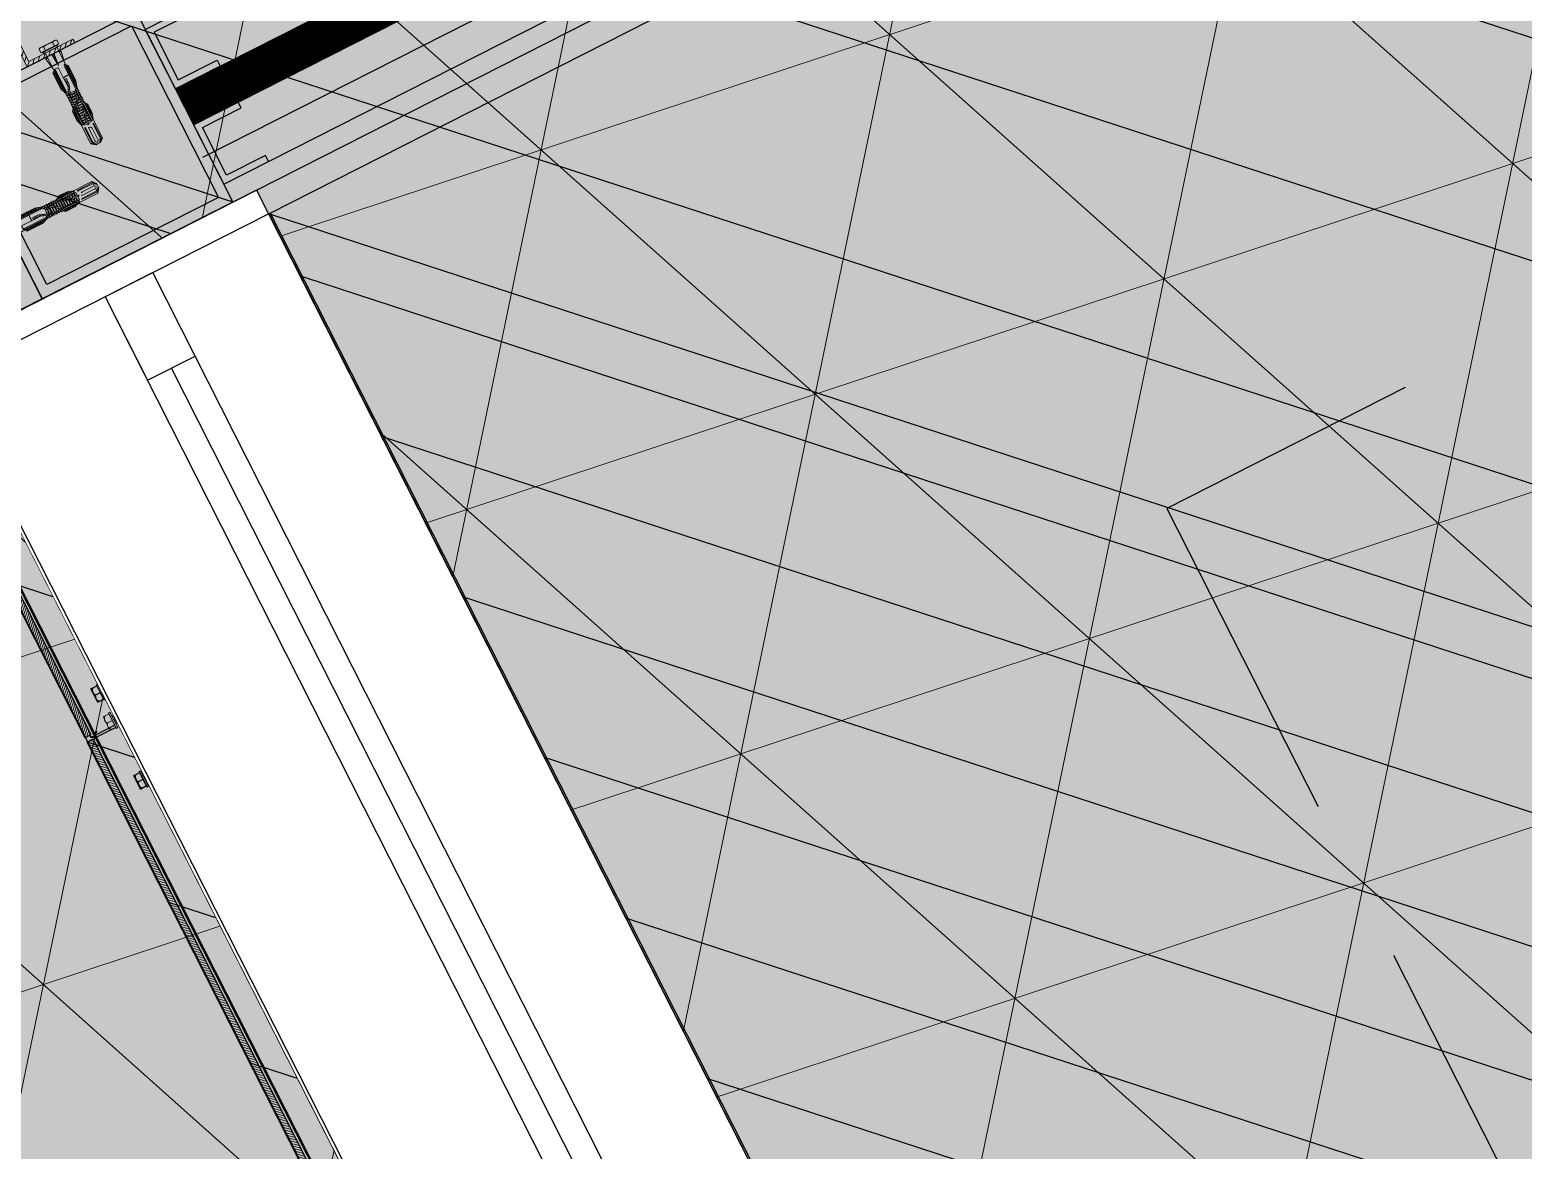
# Model space of a CAD drawing. Header units: metres. Extents: x 678805 to 1359287, y 2747329 to 5497370.
# Drawn here: x 679878.472 to 679879.59, y 2748651.609 to 2748652.448 of the extents above; entities that cross this region are included whole.
import ezdxf

# ---------------------------------------------------------------- set-up
doc = ezdxf.new("R2010")
doc.units = ezdxf.units.M
doc.linetypes.add('XREF_MON_BUILDINGS$0$Hidden', pattern=[0.004, 0.002, -0.002])
doc.linetypes.add('XREF_MON_BUILDINGS$0$RAYITAS', pattern=[0.375, 0.25, -0.125])
for name, color, linetype in [('00_XREF_MON_HSC_PAVEMENT', 7, 'Continuous'), ('00_XREF_TWQ_BUILDINGS', 7, 'Continuous'), ('XREF_MON_BUILDINGS$0$00-Modulos DEFINIDOS', 7, 'Continuous'), ('XREF_MON_BUILDINGS$0$00-Modulos ROOFS', 2, 'Continuous'), ('XREF_MON_BUILDINGS$0$02-KH-02-Prayer Room', 93, 'Continuous'), ('XREF_MON_BUILDINGS$0$02-L-01_Structure', 2, 'Continuous'), ('XREF_MON_BUILDINGS$0$02-L-01_Structure t2', 7, 'Continuous'), ('XREF_MON_BUILDINGS$0$02-L-01_Struture aux', 4, 'Continuous'), ('XREF_MON_BUILDINGS$0$02-L-Insulation', 252, 'Continuous'), ('XREF_MON_BUILDINGS$0$02-L-INT Panel', 5, 'Continuous'), ('XREF_MON_BUILDINGS$0$02-L-panel', 5, 'Continuous'), ('XREF_MON_BUILDINGS$0$02-L-Projection 1', 6, 'Continuous'), ('XREF_MON_BUILDINGS$0$02-L-Projection 2', 8, 'Continuous'), ('XREF_MON_BUILDINGS$0$02_L_Furniture', 7, 'Continuous')]:
    doc.layers.add(name, color=color, linetype=linetype)
doc.layers.add('XREF_MON_BUILDINGS$0$0-WIPEOUTS', color=7, linetype='Continuous', true_color=0xffffff)
doc.layers.add('XREF_MON_BUILDINGS$0$00-AUX STRUCTURE', color=3, linetype='Continuous', plot=False)
for name, color, linetype, lineweight in [('XREF_MON_BUILDINGS$0$02-H-251', 251, 'Continuous', 0), ('XREF_MON_BUILDINGS$0$02-H-254', 254, 'Continuous', 0), ('XREF_MON_BUILDINGS$0$02-L-01_Structure L', 7, 'Continuous', 5), ('XREF_MON_BUILDINGS$0$02-L-01_Structure T', 8, 'Continuous', 5), ('XREF_MON_HSC_PAVEMENT$0$03-TR-Pavement_03_Lawn', 74, 'Continuous', 5)]:
    doc.layers.add(name, color=color, linetype=linetype, lineweight=lineweight)
doc.layers.add('XREF_MON_HSC_PAVEMENT$0$03-TR-Pavement_05_Precast irregular Concrete Blocks_Open Joint', color=7, linetype='Continuous', lineweight=5, true_color=0x82ae7e)
doc.layers.add('XREF_MON_HSC_PAVEMENT$0$03-TR-Pavement_07_Precast irregular Concrete Blocks', color=7, linetype='Continuous', lineweight=5, true_color=0xb3b3b3)
doc.linetypes.add('XREF_MON_BUILDINGS$0$BATTING', pattern='A,0.0001,-0.1,[134,ltypeshp.shx,S=0.1,R=0,X=-0.1,Y=0],-0.2,[134,ltypeshp.shx,S=0.1,R=180,X=0.1,Y=0],-0.1', length=0.4001)

# ---------------------------------------------------------------- blocks, each defined once
blk = doc.blocks.new('XREF_MON_BUILDINGS$0$modulo kiosco')
h = blk.add_hatch()
h.set_pattern_fill('ANSI31', color=256, scale=0.03, angle=-115.4479)
h.set_pattern_definition([(315, (119.69861, -56.82058), (0.0673519, 0.0673519), [])])
h.paths.add_polyline_path([(124.4986, -56.8206), (119.9986, -56.8206), (119.6986, -56.8206), (124.4986, -61.6206)])
h = blk.add_hatch()
h.set_pattern_fill('ANSI31', color=256, scale=0.05, angle=-115.4479)
h.set_pattern_definition([(315, (119.69861, -56.82058), (0.1122532, 0.1122532), [])])
h.paths.add_polyline_path([(119.6986, -61.6206), (119.6986, -57.1206), (119.6986, -56.8206), (124.4986, -61.6206)])
at = {"layer": 'XREF_MON_BUILDINGS$0$0-WIPEOUTS', "true_color": 0xfcfcfc}
h = blk.add_hatch(color=7, dxfattribs=at)
h.dxf.hatch_style = 1
h.paths.add_polyline_path([(119.6986, -61.6206), (119.6986, -56.8206), (124.4986, -56.8206), (124.4986, -61.6206)])
at = {"layer": 'XREF_MON_BUILDINGS$0$00-Modulos ROOFS'}
blk.add_line((119.6986, -56.8206), (124.4986, -61.6206), dxfattribs=at)
at = {"layer": 'XREF_MON_BUILDINGS$0$00-Modulos ROOFS', "lineweight": 0}
blk.add_lwpolyline([(119.6986, -61.6206), (119.6986, -56.8206), (124.4986, -56.8206), (124.4986, -61.6206)], close=True, dxfattribs=at)
at = {"layer": 'XREF_MON_BUILDINGS$0$00-Modulos ROOFS'}
blk.add_lwpolyline([(124.4986, -57.1206), (124.4986, -56.8206), (124.1986, -56.8206), (119.9986, -56.8206), (119.6986, -56.8206), (119.6986, -57.1206), (119.6986, -61.3206), (119.6986, -61.6206), (119.9986, -61.6206), (124.1986, -61.6206), (124.4986, -61.6206), (124.4986, -61.3206)], close=True, dxfattribs=at)
blk = doc.blocks.new('XREF_MON_BUILDINGS$0$PILAR STRUCTURE')
at = {"layer": 'XREF_MON_BUILDINGS$0$02-L-01_Structure', "linetype": 'Continuous'}
h = blk.add_hatch(dxfattribs=at)
h.set_pattern_fill('ANGLE', color=252)
h.set_pattern_definition([(0, (-144.6596, 18.5684), (0, 6.985), [5.08, -1.905]), (90, (-144.6596, 18.5684), (-6.985, 4e-16), [5.08, -1.905])])
h.paths.add_polyline_path([(-0.08, -0.08), (0.08, -0.08), (0.08, 0.08), (-0.08, 0.08)])
h.paths.add_polyline_path([(-0.072, -0.072), (0.072, -0.072), (0.072, 0.072), (-0.072, 0.072)], flags=16)
h = blk.add_hatch(color=252, dxfattribs=at)
h.dxf.hatch_style = 1
h.paths.add_polyline_path([(-0.072, -0.072), (0.072, -0.072), (0.072, 0.072), (-0.072, 0.072)], flags=16)
h.paths.add_polyline_path([(-0.08, -0.08), (0.08, -0.08), (0.08, 0.08), (-0.08, 0.08)])
for points in [[(-0.08, -0.08), (0.08, -0.08), (0.08, 0.08), (-0.08, 0.08)], [(-0.072, -0.072), (0.072, -0.072), (0.072, 0.072), (-0.072, 0.072)]]:
    blk.add_lwpolyline(points, close=True, dxfattribs=at)
blk = doc.blocks.new('XREF_MON_BUILDINGS$0$ULMA_Anclaje fijacion a forjado y a cerramiento base')
at = {"layer": 'XREF_MON_BUILDINGS$0$02-L-01_Structure T', "linetype": 'Continuous'}
for p, q in [((-0.095, 0.0049), (-0.098, 0.0019)), ((-0.095, 0.0038), (-0.098, 0.0016)), ((-0.098, 0.0009), (-0.095, 0.0031)), ((-0.098, 0), (-0.098, 0.0019)), ((-0.098, 0), (-0.098, -0.0019)), ((-0.095, 0.0012), (-0.096, 0.0004)), ((-0.0564, 0.0049), (-0.095, 0.0049)), ((-0.095, 0.0038), (-0.095, 0.0049)), ((-0.0795, 0.0038), (-0.095, 0.0038)), ((-0.0795, 0.0031), (-0.095, 0.0031)), ((-0.095, 0.0012), (-0.095, 0.0031)), ((-0.0805, 0.0012), (-0.095, 0.0012)), ((-0.0805, 0.0008), (-0.0805, 0.0012)), ((-0.0792, 0.0037), (-0.0795, 0.0038)), ((-0.0795, 0.0031), (-0.0792, 0.0032)), ((-0.079, 0.0034), (-0.0792, 0.0037)), ((-0.0792, 0.0032), (-0.079, 0.0034)), ((-0.0724, 0.0005), (-0.0775, 0.0005)), ((-0.0724, 0.0005), (-0.0775, 0.0005)), ((-0.0428, 0.003), (-0.0768, 0.003)), ((-0.0768, 0.0005), (-0.0768, 0.003)), ((-0.076, 0.0036), (-0.076, 0.0049)), ((-0.058, 0.0036), (-0.076, 0.0036)), ((-0.0755, 0.0049), (-0.0699, 0.0064)), ((-0.0755, 0.0043), (-0.0755, 0.0049)), ((-0.0752, 0.0005), (-0.0752, 0.003)), ((-0.057, 0.0044), (-0.075, 0.0044)), ((-0.0744, 0.0005), (-0.0744, 0.003)), ((-0.0728, 0.0005), (-0.0728, 0.003)), ((-0.072, 0.0005), (-0.072, 0.003)), ((-0.0599, 0.006), (-0.0714, 0.006)), ((-0.0714, 0.006), (-0.0714, 0.0049)), ((-0.0714, 0.006), (-0.0714, 0.0049)), ((-0.0704, 0.0008), (-0.0704, 0.003)), ((-0.0704, 0.0003), (-0.0704, 0.0008)), ((-0.0606, 0.0064), (-0.0699, 0.0064)), ((-0.0699, 0.0064), (-0.0699, 0.006)), ((-0.0696, 0.003), (-0.0696, 0)), ((-0.068, 0.0019), (-0.068, 0.003)), ((-0.068, 0.0008), (-0.068, 0.0019)), ((-0.068, 0), (-0.068, 0.0008)), ((-0.068, 0), (-0.068, -0.0008)), ((-0.0672, 0.0021), (-0.0672, 0.003)), ((-0.0672, 0.0011), (-0.0672, 0.0021)), ((-0.0672, 0), (-0.0672, 0.0011)), ((-0.0672, 0), (-0.0672, -0.0011)), ((-0.0656, 0.0022), (-0.0656, 0.003)), ((-0.0656, 0.0012), (-0.0656, 0.0022)), ((-0.0656, 0), (-0.0656, 0.0012)), ((-0.0656, 0), (-0.0656, -0.0013)), ((-0.0648, 0.0022), (-0.0648, 0.003)), ((-0.0648, 0.0012), (-0.0648, 0.0022)), ((-0.0648, 0), (-0.0648, 0.0012)), ((-0.0648, 0), (-0.0648, -0.0013)), ((-0.0632, 0.0022), (-0.0632, 0.003)), ((-0.0632, 0.0012), (-0.0632, 0.0022)), ((-0.0632, 0), (-0.0632, 0.0012)), ((-0.0632, 0), (-0.0632, -0.0013)), ((-0.0586, 0.0022), (-0.0625, 0.0022)), ((-0.0586, 0.0012), (-0.0625, 0.0012)), ((-0.0624, 0.0022), (-0.0624, 0.003)), ((-0.0624, 0), (-0.0624, 0.0012)), ((-0.0624, 0), (-0.0624, -0.0013)), ((-0.0608, 0.0022), (-0.0608, 0.003)), ((-0.0608, 0), (-0.0608, 0.0012)), ((-0.0608, 0), (-0.0608, -0.0013)), ((-0.0606, 0.0064), (-0.0606, 0.006)), ((-0.0606, 0.0064), (-0.058, 0.0049)), ((-0.06, 0.0022), (-0.06, 0.003)), ((-0.06, 0), (-0.06, 0.0012)), ((-0.06, 0), (-0.06, -0.003)), ((-0.0599, 0.006), (-0.0599, 0.0049)), ((-0.0584, 0.0022), (-0.0584, 0.003)), ((-0.0584, 0), (-0.0584, 0.0012)), ((-0.0584, 0), (-0.0584, -0.003)), ((-0.058, 0.0049), (-0.058, 0.0044)), ((-0.0576, 0.0022), (-0.0576, 0.003)), ((-0.0576, -0.003), (-0.0576, 0.0012)), ((-0.057, 0.0046), (-0.057, 0.0049)), ((-0.0564, 0.003), (-0.0564, 0.0049)), ((-0.056, 0.0018), (-0.056, 0.003)), ((-0.056, 0), (-0.056, 0.0007)), ((-0.056, 0), (-0.056, -0.003)), ((-0.0548, 0.0049), (-0.0559, 0.0042)), ((-0.0552, 0.0014), (-0.0552, 0.003)), ((-0.0552, 0.0003), (-0.0552, -0.003)), ((-0.054, 0.0049), (-0.0548, 0.0049)), ((-0.0548, 0.003), (-0.0548, 0.0049)), ((-0.054, 0.003), (-0.054, 0.0049)), ((-0.0536, 0.0003), (-0.0536, 0.003)), ((-0.0524, 0.0049), (-0.0535, 0.0042)), ((-0.0528, 0), (-0.0528, 0.003)), ((-0.0528, 0), (-0.0528, -0.0003)), ((-0.0524, 0.003), (-0.0524, 0.0049)), ((-0.0516, 0.0049), (-0.0524, 0.0049)), ((-0.0516, 0.003), (-0.0516, 0.0049)), ((-0.0512, 0), (-0.0512, 0.003)), ((-0.0512, 0), (-0.0512, -0.001)), ((-0.05, 0.0049), (-0.0511, 0.0042)), ((-0.0504, 0), (-0.0504, 0.003)), ((-0.0504, 0), (-0.0504, -0.0012)), ((-0.0492, 0.0049), (-0.05, 0.0049)), ((-0.05, 0.003), (-0.05, 0.0049)), ((-0.0492, 0.003), (-0.0492, 0.0049)), ((-0.0488, 0.0022), (-0.0488, 0.003)), ((-0.0488, 0.0012), (-0.0488, 0.0026)), ((-0.0488, 0), (-0.0488, 0.0012)), ((-0.0488, 0), (-0.0488, -0.0013)), ((-0.0476, 0.0049), (-0.0487, 0.0042)), ((-0.048, 0), (-0.048, 0.003)), ((-0.048, 0), (-0.048, -0.0013)), ((-0.0476, 0.003), (-0.0476, 0.0049)), ((-0.0468, 0.0049), (-0.0476, 0.0049)), ((-0.0424, 0.0022), (-0.0475, 0.0022)), ((-0.0424, 0.0012), (-0.0475, 0.0012)), ((-0.0468, 0.003), (-0.0468, 0.0049)), ((-0.0464, 0.0022), (-0.0464, 0.003)), ((-0.0464, 0), (-0.0464, 0.0012)), ((-0.0464, 0), (-0.0464, -0.0013)), ((-0.0452, 0.0049), (-0.0463, 0.0042)), ((-0.0456, 0.0022), (-0.0456, 0.003)), ((-0.0456, 0), (-0.0456, 0.0012)), ((-0.0456, 0), (-0.0456, -0.0013)), ((-0.0444, 0.0049), (-0.0452, 0.0049)), ((-0.0452, 0.003), (-0.0452, 0.0049)), ((-0.0444, 0.003), (-0.0444, 0.0049)), ((-0.044, 0.0022), (-0.044, 0.003)), ((-0.044, 0.0022), (-0.044, 0.003)), ((-0.044, 0), (-0.044, 0.0012)), ((-0.044, 0), (-0.044, 0.0012)), ((-0.044, 0), (-0.044, -0.0013)), ((-0.044, 0), (-0.044, -0.003)), ((-0.0428, 0.0049), (-0.0439, 0.0042)), ((0, 0.0049), (-0.0428, 0.0049)), ((-0.0428, 0.003), (-0.0428, 0.0049)), ((-0.042, 0.0049), (-0.042, 0.0022)), ((-0.0185, 0.0036), (-0.042, 0.0036)), ((-0.042, 0.0012), (-0.042, 0.001)), ((-0.0405, 0.001), (-0.042, 0.001)), ((-0.0415, 0.0049), (-0.0359, 0.0064)), ((-0.0415, 0.0043), (-0.0415, 0.0049)), ((-0.0175, 0.0044), (-0.041, 0.0044)), ((-0.0312, 0.001), (-0.038, 0.001)), ((-0.0196, 0.006), (-0.0374, 0.006)), ((-0.0374, 0.006), (-0.0374, 0.0049)), ((-0.02, 0.0064), (-0.0359, 0.0064)), ((-0.0359, 0.0064), (-0.0359, 0.006)), ((-0.0356, 0.0005), (-0.0319, 0.0005)), ((-0.0319, 0.0005), (-0.0356, 0.0005)), ((-0.0282, 0.001), (-0.0308, 0.001)), ((-0.0282, 0.001), (-0.028, 0.0008)), ((-0.0282, 0.001), (-0.0282, -0.0036)), ((-0.0278, 0.001), (-0.028, 0.0008)), ((-0.028, 0.0008), (-0.028, -0.0036)), ((-0.0278, 0.001), (-0.0278, -0.0036)), ((-0.018, 0.001), (-0.0278, 0.001)), ((-0.02, 0.0064), (-0.02, 0.006)), ((-0.0185, 0.0049), (-0.02, 0.0064)), ((-0.0196, 0.0049), (-0.0196, 0.006)), ((-0.0185, 0.0049), (-0.0185, 0.0044)), ((-0.0175, 0.0049), (-0.0175, 0.0015)), ((-0.0052, 0.0064), (-0.0159, 0.0049)), ((-0.0043, 0.0009), (-0.0159, 0)), ((-0.0159, 0), (-0.0052, 0)), ((-0.0052, 0.0049), (-0.0052, 0.0064)), ((-0.0052, 0.0064), (-0.0043, 0.0049)), ((-0.0043, 0.0009), (-0.0052, 0)), ((-0.0043, -0.0009), (-0.0052, 0)), ((-0.0043, -0.0009), (-0.0043, 0.0009)), ((0.0015, 0.0064), (0, 0.0049)), ((0, 0), (0, 0.0049)), ((0, 0), (0, -0.0049)), ((0.002, 0.0064), (0.0015, 0.0064)), ((0.0015, 0), (0.0015, 0.0064)), ((0.0015, 0), (0.0015, -0.0064)), ((0.002, 0.0075), (0.0059, 0.0075)), ((0.002, -0.0075), (0.002, 0.0075)), ((0.002, 0), (0.002, 0.0064)), ((0.002, 0.0038), (0.0059, 0.0038)), ((0.002, 0), (0.002, -0.0064)), ((0.0065, 0.0065), (0.0059, 0.0075)), ((0.0065, -0.0065), (0.0065, 0.0065)), ((-0.098, -0.0009), (-0.095, -0.0031)), ((-0.095, -0.0038), (-0.098, -0.0016)), ((-0.095, -0.0049), (-0.098, -0.0019)), ((-0.095, -0.0012), (-0.096, -0.0004)), ((-0.095, -0.0012), (-0.095, -0.0031)), ((-0.0825, -0.0012), (-0.095, -0.0012)), ((-0.0795, -0.0031), (-0.095, -0.0031)), ((-0.095, -0.0038), (-0.095, -0.0049)), ((-0.0795, -0.0038), (-0.095, -0.0038)), ((-0.0564, -0.0049), (-0.095, -0.0049)), ((-0.0792, -0.0032), (-0.0795, -0.0031)), ((-0.0795, -0.0038), (-0.0792, -0.0037)), ((-0.079, -0.0034), (-0.0792, -0.0032)), ((-0.0792, -0.0037), (-0.079, -0.0034)), ((-0.0724, -0.0005), (-0.0775, -0.0005)), ((-0.0724, -0.0005), (-0.0775, -0.0005)), ((-0.0768, -0.0005), (-0.0768, -0.003)), ((-0.0428, -0.003), (-0.0768, -0.003)), ((-0.076, -0.0036), (-0.076, -0.0049)), ((-0.058, -0.0036), (-0.076, -0.0036)), ((-0.0755, -0.0043), (-0.0755, -0.0049)), ((-0.0755, -0.0049), (-0.0699, -0.0064)), ((-0.0752, -0.0005), (-0.0752, -0.003)), ((-0.057, -0.0044), (-0.075, -0.0044)), ((-0.0744, -0.0005), (-0.0744, -0.003)), ((-0.0728, -0.0005), (-0.0728, -0.003)), ((-0.072, -0.0005), (-0.072, -0.003)), ((-0.0714, -0.0049), (-0.0714, -0.006)), ((-0.0714, -0.0049), (-0.0714, -0.006)), ((-0.0599, -0.006), (-0.0714, -0.006)), ((-0.0704, -0.0008), (-0.0704, -0.003)), ((-0.0699, -0.006), (-0.0699, -0.0064)), ((-0.0606, -0.0064), (-0.0699, -0.0064)), ((-0.0696, -0.0011), (-0.0696, -0.003)), ((-0.068, -0.0019), (-0.068, -0.003)), ((-0.0672, -0.0021), (-0.0672, -0.003)), ((-0.0605, -0.0013), (-0.0656, -0.0013)), ((-0.0656, -0.0022), (-0.0656, -0.003)), ((-0.0656, -0.0022), (-0.0605, -0.0022)), ((-0.0648, -0.0022), (-0.0648, -0.003)), ((-0.0632, -0.0022), (-0.0632, -0.003)), ((-0.0624, -0.0022), (-0.0624, -0.003)), ((-0.0608, -0.0022), (-0.0608, -0.003)), ((-0.0606, -0.0064), (-0.058, -0.0049)), ((-0.0606, -0.006), (-0.0606, -0.0064)), ((-0.0599, -0.0049), (-0.0599, -0.006)), ((-0.058, -0.0044), (-0.058, -0.0049)), ((-0.057, -0.0044), (-0.057, -0.0049)), ((-0.0564, -0.003), (-0.0564, -0.0049)), ((-0.0548, -0.0049), (-0.0559, -0.0042)), ((-0.0548, -0.003), (-0.0548, -0.0049)), ((-0.054, -0.0049), (-0.0548, -0.0049)), ((-0.054, -0.003), (-0.054, -0.0049)), ((-0.0536, -0.0009), (-0.0536, -0.003)), ((-0.0524, -0.0049), (-0.0535, -0.0042)), ((-0.0528, -0.0014), (-0.0528, -0.003)), ((-0.0524, -0.003), (-0.0524, -0.0049)), ((-0.0516, -0.0049), (-0.0524, -0.0049)), ((-0.0516, -0.003), (-0.0516, -0.0049)), ((-0.0512, -0.002), (-0.0512, -0.003)), ((-0.05, -0.0049), (-0.0511, -0.0042)), ((-0.0504, -0.0022), (-0.0504, -0.003)), ((-0.05, -0.003), (-0.05, -0.0049)), ((-0.0492, -0.0049), (-0.05, -0.0049)), ((-0.0455, -0.0013), (-0.0494, -0.0013)), ((-0.0455, -0.0022), (-0.0494, -0.0022)), ((-0.0492, -0.003), (-0.0492, -0.0049)), ((-0.0488, -0.0022), (-0.0488, -0.003)), ((-0.0476, -0.0049), (-0.0487, -0.0042)), ((-0.048, -0.0022), (-0.048, -0.003)), ((-0.0476, -0.003), (-0.0476, -0.0049)), ((-0.0468, -0.0049), (-0.0476, -0.0049)), ((-0.0468, -0.003), (-0.0468, -0.0049)), ((-0.0464, -0.0022), (-0.0464, -0.003)), ((-0.0452, -0.0049), (-0.0463, -0.0042)), ((-0.0456, -0.0022), (-0.0456, -0.003)), ((-0.0452, -0.003), (-0.0452, -0.0049)), ((-0.0444, -0.0049), (-0.0452, -0.0049)), ((-0.0444, -0.003), (-0.0444, -0.0049)), ((-0.044, -0.0022), (-0.044, -0.003)), ((-0.0428, -0.0049), (-0.0439, -0.0042)), ((-0.0428, -0.003), (-0.0428, -0.0049)), ((0, -0.0049), (-0.0428, -0.0049)), ((-0.042, -0.0036), (-0.042, -0.0049)), ((-0.0185, -0.0036), (-0.042, -0.0036)), ((-0.0415, -0.0043), (-0.0415, -0.0049)), ((-0.0415, -0.0049), (-0.0359, -0.0064)), ((-0.0175, -0.0044), (-0.041, -0.0044)), ((-0.0374, -0.0049), (-0.0374, -0.006)), ((-0.0196, -0.006), (-0.0374, -0.006)), ((-0.0359, -0.006), (-0.0359, -0.0064)), ((-0.02, -0.0064), (-0.0359, -0.0064)), ((-0.0319, -0.0005), (-0.0356, -0.0005)), ((-0.0356, -0.0005), (-0.0319, -0.0005)), ((-0.0185, -0.0049), (-0.02, -0.0064)), ((-0.02, -0.006), (-0.02, -0.0064)), ((-0.0196, -0.0049), (-0.0196, -0.006)), ((-0.0185, -0.0044), (-0.0185, -0.0049)), ((-0.0175, -0.0046), (-0.0175, -0.0049)), ((-0.0043, -0.0009), (-0.0159, 0)), ((-0.0052, -0.0064), (-0.0159, -0.0049)), ((-0.0052, -0.0049), (-0.0052, -0.0064)), ((-0.0052, -0.0064), (-0.0043, -0.0049)), ((0.0015, -0.0064), (0, -0.0049)), ((0.002, -0.0064), (0.0015, -0.0064)), ((0.002, -0.0038), (0.0059, -0.0038)), ((0.002, -0.0075), (0.0059, -0.0075)), ((0.0065, -0.0065), (0.0059, -0.0075))]:
    blk.add_line(p, q, dxfattribs=at)
for centre, radius, start, end in [((-0.0957, 0), 0.0005, 130.2691, 229.7309), ((-0.0825, 0.0008), 0.002, 270, 0), ((-0.0775, 0), 0.0005, 89.9975, 270), ((-0.0775, 0), 0.0005, 90, 270.0025), ((-0.075, 0.0034), 0.001, 90, 168.463), ((-0.0724, -0.007), 0.0075, 61.0463, 90), ((-0.0695, 0.006), 0.001, 180, 0), ((-0.0671, 0.006), 0.001, 180, 0), ((-0.0647, 0.006), 0.001, 180, 0), ((-0.0623, 0.006), 0.001, 180, 0), ((-0.0625, 0.0017), 0.0005, 90, 270.0116), ((-0.0605, 0.0017), 0.0005, 270.0013, 90), ((-0.0586, -0.0053), 0.0075, 48.5904, 90), ((-0.0586, -0.0053), 0.0065, 48.5904, 90), ((-0.058, 0.0046), 0.001, 270, 0), ((-0.0561, 0.0045), 0.0003, 180, 300), ((-0.0586, 0.0052), 0.0065, 306.1289, 311.4096), ((-0.0494, -0.0053), 0.0075, 128.1223, 131.4096), ((-0.0537, 0.0045), 0.0003, 180, 300), ((-0.0494, 0.0052), 0.0065, 228.5904, 270), ((-0.0513, 0.0045), 0.0003, 180, 300), ((-0.0489, 0.0045), 0.0003, 180, 300), ((-0.0475, 0.0017), 0.0005, 90, 270.0025), ((-0.0465, 0.0045), 0.0003, 180, 300), ((-0.0455, 0.0017), 0.0005, 270, 90), ((-0.0441, 0.0045), 0.0003, 180, 300), ((-0.0424, -0.0053), 0.0075, 61.0463, 90), ((-0.0424, -0.0053), 0.0065, 61.0463, 90), ((-0.041, 0.0034), 0.001, 90, 168.463), ((-0.0356, 0.007), 0.0075, 241.0463, 270), ((-0.0356, 0.007), 0.0065, 241.0463, 269.9987), ((-0.0356, -0.007), 0.0075, 90, 111.0361), ((-0.0355, 0.006), 0.001, 180, 0), ((-0.0355, 0.006), 0.001, 180, 0), ((-0.0327, 0.006), 0.001, 180, 0), ((-0.031, 0), 0.001, 209.9997, 150), ((-0.031, 0), 0.001, 210, 150.0003), ((-0.0299, 0.006), 0.001, 180, 0), ((-0.0271, 0.006), 0.001, 180, 0), ((-0.0243, 0.006), 0.001, 180, 0), ((-0.0215, 0.006), 0.001, 180, 0), ((-0.0185, 0.0046), 0.001, 270, 0), ((-0.018, 0.0015), 0.0005, 270, 0), ((0.0032, 0.0056), 0.00332, 325.6168, 34.3832), ((-0.0059, 0), 0.0124, 342.4126, 17.5874), ((-0.075, -0.0034), 0.001, 191.537, 270), ((-0.0724, 0.007), 0.0075, 270, 291.0395), ((-0.0724, -0.007), 0.0065, 61.0463, 90), ((-0.0695, -0.006), 0.001, 0, 180), ((-0.0656, 0.0052), 0.0075, 241.0463, 270), ((-0.0656, 0.0052), 0.0065, 241.0463, 269.9987), ((-0.0671, -0.006), 0.001, 0, 180), ((-0.0647, -0.006), 0.001, 0, 180), ((-0.0623, -0.006), 0.001, 0, 180), ((-0.0625, -0.0018), 0.0005, 89.9884, 270), ((-0.0605, -0.0018), 0.0005, 270, 89.9987), ((-0.058, -0.0046), 0.001, 11.537, 90), ((-0.0561, -0.0045), 0.0003, 60, 180), ((-0.0494, 0.0052), 0.0075, 228.5904, 270), ((-0.0586, 0.0052), 0.0075, 308.1223, 311.4096), ((-0.0537, -0.0045), 0.0003, 60, 180), ((-0.0494, -0.0053), 0.0065, 126.1289, 131.4096), ((-0.0513, -0.0045), 0.0003, 60, 180), ((-0.0489, -0.0045), 0.0003, 60, 180), ((-0.0475, -0.0018), 0.0005, 89.9975, 270), ((-0.0465, -0.0045), 0.0003, 60, 180), ((-0.0455, -0.0018), 0.0005, 270, 90), ((-0.0441, -0.0045), 0.0003, 60, 180), ((-0.041, -0.0034), 0.001, 191.537, 270), ((-0.0355, -0.006), 0.001, 0, 180), ((-0.0355, -0.006), 0.001, 0, 180), ((-0.0327, -0.006), 0.001, 0, 180), ((-0.0299, -0.006), 0.001, 0, 180), ((-0.0271, -0.006), 0.001, 0, 180), ((-0.0243, -0.006), 0.001, 0, 180), ((-0.0215, -0.006), 0.001, 0, 180), ((-0.0185, -0.0046), 0.001, 0, 90), ((0.0032, -0.0056), 0.00332, 325.6168, 34.3832)]:
    blk.add_arc(centre, radius, start, end, dxfattribs=at)
blk = doc.blocks.new('XREF_MON_BUILDINGS$0$AUTORROSCANTE')
at = {"layer": 'XREF_MON_BUILDINGS$0$02-L-01_Structure t2', "color": 0}
for p, q in [((-31.2, 5.6), (-26.2, 5.6)), ((-31.2, 0), (-26.2, 0)), ((-2.4, 2.5), (-25, 2.5)), ((0, 0), (-9, 2.5)), ((0, 0), (-3.6, -1.1)), ((0, 0), (-2.4, 2.5)), ((0, 0), (-2.4, -2.5)), ((-31.2, -5.6), (-26.2, -5.6)), ((-2.4, -2.5), (-25, -2.5)), ((-3.6, -1.1), (-2.4, -2.5))]:
    blk.add_line(p, q, dxfattribs=at)
at = {"layer": 'XREF_MON_BUILDINGS$0$02-L-01_Structure t2', "color": 253}
for p, q in [((-25, 3.1), (-9, 3.1)), ((-23.5, -3.1), (-25, 2.7)), ((-21.4, -3.1), (-23.1, 3.1)), ((-19.3, -3.1), (-21, 3.1)), ((-17.3, -3.1), (-18.9, 3.1)), ((-15.2, -3.1), (-16.9, 3.1)), ((-13.1, -3.1), (-14.8, 3.1)), ((-11.1, -3.1), (-12.7, 3.1)), ((-9, -3.1), (-10.7, 3.1)), ((-9, -3.1), (-9, 3.1)), ((-25, -3.1), (-9, -3.1)), ((-3.6, -1.1), (-9, -2.5))]:
    blk.add_line(p, q, dxfattribs=at)
at = {"layer": 'XREF_MON_BUILDINGS$0$02-L-01_Structure t2', "color": 0}
for points in [[(-31.2, 5.6), (-26.2, 5.6), (-26.2, -5.6), (-31.2, -5.6)], [(-26.2, 6.5), (-25, 6.5), (-25, -6.5), (-26.2, -6.5)]]:
    blk.add_lwpolyline(points, close=True, dxfattribs=at)
for centre, start, end in [((-27, 2.4), 129.284, 214.1828), ((-27, -2.4), 145.8304, 230.7333)]:
    blk.add_arc(centre, 4.21, start, end, dxfattribs=at)
blk = doc.blocks.new('XREF_MON_BUILDINGS$0$ULMA_Escuadra40x80_Seccion')
at = {"layer": 'XREF_MON_BUILDINGS$0$02-H-251', "ltscale": 125}
h = blk.add_hatch(dxfattribs=at)
h.set_pattern_fill('ANSI31', color=256, scale=0.001, angle=360, style=0)
h.paths.add_polyline_path([(0, 0.08), (0.003, 0.08), (0.003, 0.003), (0.04, 0.003), (0.04, 0), (0, 0)])
at = {"layer": 'XREF_MON_BUILDINGS$0$02-L-01_Structure L', "linetype": 'Continuous'}
blk.add_lwpolyline([(0, 0.08), (0.003, 0.08), (0.003, 0.003), (0.04, 0.003), (0.04, 0), (0, 0)], close=True, dxfattribs=at)
blk = doc.blocks.new('XREF_MON_BUILDINGS$0$ULMA_Montante VV')
at = {"layer": 'XREF_MON_BUILDINGS$0$02-H-251', "ltscale": 125}
h = blk.add_hatch(dxfattribs=at)
h.set_pattern_fill('ANSI31', color=256, scale=0.001, angle=450, style=0)
h.set_pattern_definition([(135, (-0.05125, -0.0025), (-0.00224506, -0.00224506), [])])
edge = h.paths.add_edge_path()
edge.add_line((-0.051, -0.0025), (0.0484, -0.0025))
edge.add_arc((0.0484, -0.0022), 0.0003, 270, 360)
edge.add_line((0.0487, -0.0022), (0.0487, -0.0003))
edge.add_arc((0.0484, -0.0003), 0.0003, 0, 90)
edge.add_line((0.0484, 0), (0, 0))
edge.add_line((0, 0), (0, 0.0572))
edge.add_arc((-0.0003, 0.0572), 0.0003, 0, 90)
edge.add_line((-0.0003, 0.0575), (-0.0022, 0.0575))
edge.add_arc((-0.0022, 0.0572), 0.0003, 90, 180)
edge.add_line((-0.0025, 0.0572), (-0.0025, 0))
edge.add_line((-0.0025, 0), (-0.051, 0))
edge.add_arc((-0.051, -0.0003), 0.0003, 90, 180)
edge.add_line((-0.0513, -0.0003), (-0.0513, -0.0022))
edge.add_arc((-0.051, -0.0022), 0.0003, 180, 270)
blk = doc.blocks.new('XREF_MON_BUILDINGS$0$ULMA_Autotaladrante')
at = {"layer": 'XREF_MON_BUILDINGS$0$02-L-01_Structure T', "color": 252}
for p, q in [((-0.025, 0), (-0.0226, 0.0025)), ((-0.025, 0), (-0.016, 0.0025)), ((-0.025, 0), (-0.0226, -0.0025)), ((-0.025, 0), (-0.0214, -0.0011)), ((-0.0226, 0.0025), (0, 0.0025)), ((0, 0.0032), (-0.016, 0.0032)), ((-0.016, -0.0031), (-0.016, 0.0032)), ((-0.016, -0.0031), (-0.0143, 0.0032)), ((-0.0139, -0.0031), (-0.0123, 0.0032)), ((-0.0119, -0.0031), (-0.0102, 0.0032)), ((-0.0098, -0.0031), (-0.0081, 0.0032)), ((-0.0077, -0.0031), (-0.0061, 0.0032)), ((-0.0057, -0.0031), (-0.004, 0.0032)), ((-0.0036, -0.0031), (-0.0019, 0.0032)), ((-0.0015, -0.0031), (0, 0.0027)), ((0.0062, 0.0056), (0.0012, 0.0056)), ((0.0062, 0), (0.0012, 0)), ((-0.0214, -0.0011), (-0.0226, -0.0025)), ((-0.0226, -0.0025), (0, -0.0025)), ((-0.0214, -0.0011), (-0.016, -0.0025)), ((0, -0.0031), (-0.016, -0.0031)), ((0.0062, -0.0056), (0.0012, -0.0056))]:
    blk.add_line(p, q, dxfattribs=at)
for points in [[(0.0012, 0.0065), (0, 0.0065), (0, -0.0065), (0.0012, -0.0065)], [(0.0062, 0.0056), (0.0012, 0.0056), (0.0012, -0.0056), (0.0062, -0.0056)]]:
    blk.add_lwpolyline(points, close=True, dxfattribs=at)
for centre, start, end in [((0.002, 0.0024), 325.8172, 50.716), ((0.002, -0.0024), 309.2667, 34.1696)]:
    blk.add_arc(centre, 0.00421, start, end, dxfattribs=at)
blk = doc.blocks.new('XREF_MON_BUILDINGS$0$modul 28 ulma')
at = {"layer": 'XREF_MON_BUILDINGS$0$02-H-254', "ltscale": 125}
h = blk.add_hatch(dxfattribs=at)
h.set_pattern_fill('ANSI31', color=256, scale=0.0005, style=0)
h.set_pattern_definition([(45, (-252.5887114, -172.238143), (-0.001122532015, 0.001122532015), [])])
h.paths.add_polyline_path([(0.5875, 4.795), (0.0333, 4.795), (0.0333, 4.7935), (0, 4.7934), (0, 4.7999), (0.5875, 4.8001)])
h = blk.add_hatch(dxfattribs=at)
h.set_pattern_fill('ANSI31', color=256, scale=0.0005, angle=90, style=0)
h.set_pattern_definition([(135, (175.014967, -255.215817), (-0.001122532015, -0.001122532015), [])])
h.paths.add_polyline_path([(0.5911, 4.8), (1.2013, 4.8001), (1.2013, 4.7952), (0.5911, 4.7951)])
at = {"layer": 'XREF_MON_BUILDINGS$0$02-L-01_Struture aux', "ltscale": 0.001}
blk.add_line((0.5875, 4.795), (0.0333, 4.795), dxfattribs=at)
at = {"layer": 'XREF_MON_BUILDINGS$0$02-L-01_Struture aux', "linetype": 'XREF_MON_BUILDINGS$0$Hidden'}
for p, q in [((0.5817, 4.7921), (0.5817, 4.7931)), ((0.5894, 4.7931), (0.5817, 4.7931)), ((0.5875, 4.7921), (0.5817, 4.7921)), ((0.5875, 4.7904), (0.5875, 4.7921)), ((0.5892, 4.7921), (0.588, 4.7921)), ((0.588, 4.7904), (0.588, 4.7921)), ((0.5884, 4.7958), (0.5897, 4.7936)), ((0.5889, 4.7961), (0.5905, 4.7933)), ((0.5892, 4.7759), (0.5892, 4.7921)), ((0.5961, 4.7931), (0.5908, 4.7931)), ((0.591, 4.7828), (0.591, 4.7921)), ((0.5961, 4.7921), (0.591, 4.7921)), ((0.591, 4.776), (0.591, 4.7828)), ((0.573, 4.7732), (0.575, 4.7732)), ((0.573, 4.7714), (0.573, 4.7732)), ((0.573, 4.7714), (0.6124, 4.7714)), ((0.5742, 4.7732), (0.575, 4.7732)), ((0.5818, 4.7734), (0.575, 4.7732))]:
    blk.add_line(p, q, dxfattribs=at)
at = {"layer": 'XREF_MON_BUILDINGS$0$02-L-01_Struture aux'}
for p, q in [((0.5875, 4.7905), (0.5875, 4.7922)), ((0.0367, 4.7733), (4.7679, 4.7733)), ((0.045, 4.7734), (4.7679, 4.7734)), ((4.7679, 4.7714), (0.045, 4.7714))]:
    blk.add_line(p, q, dxfattribs=at)
at = {"layer": 'XREF_MON_BUILDINGS$0$02-L-01_Struture aux', "linetype": 'Continuous'}
for p, q in [((0.28, 4.615), (4.52, 4.615)), ((0.28, 4.585), (4.52, 4.585)), ((0.185, 4.52), (0.185, 0.28)), ((0.215, 4.52), (0.215, 0.28))]:
    blk.add_line(p, q, dxfattribs=at)
at = {"layer": 'XREF_MON_BUILDINGS$0$02-L-01_Struture aux'}
for points in [[(4.7679, 4.7932), (0.045, 4.7932)], [(0.045, 4.7925), (4.7679, 4.7925)], [(4.7679, 4.7932), (0.1303, 4.7932)], [(0.1303, 4.7924), (4.7679, 4.7924)]]:
    blk.add_lwpolyline(points, dxfattribs=at)
at = {"layer": 'XREF_MON_BUILDINGS$0$02-L-01_Struture aux', "linetype": 'Continuous'}
for points in [[(0.3175, 4.665), (0.28, 4.665), (0.28, 4.615), (0.3175, 4.615), (0.3175, 4.62), (0.285, 4.62), (0.285, 4.66), (0.3175, 4.66), (0.3175, 4.665)], [(0.9025, 4.665), (0.865, 4.665), (0.865, 4.615), (0.9025, 4.615), (0.9025, 4.62), (0.87, 4.62), (0.87, 4.66), (0.9025, 4.66), (0.9025, 4.665)], [(0.3175, 4.535), (0.28, 4.535), (0.28, 4.585), (0.3175, 4.585), (0.3175, 4.58), (0.285, 4.58), (0.285, 4.54), (0.3175, 4.54), (0.3175, 4.535)], [(0.9025, 4.535), (0.865, 4.535), (0.865, 4.585), (0.9025, 4.585), (0.9025, 4.58), (0.87, 4.58), (0.87, 4.54), (0.9025, 4.54), (0.9025, 4.535)], [(0.185, 4.4825), (0.185, 4.52), (0.135, 4.52), (0.135, 4.4825), (0.14, 4.4825), (0.14, 4.515), (0.18, 4.515), (0.18, 4.4825), (0.185, 4.4825)], [(0.215, 4.4825), (0.215, 4.52), (0.265, 4.52), (0.265, 4.4825), (0.26, 4.4825), (0.26, 4.515), (0.22, 4.515), (0.22, 4.4825), (0.215, 4.4825)]]:
    blk.add_lwpolyline(points, dxfattribs=at)
at = {"layer": 'XREF_MON_BUILDINGS$0$02-L-01_Struture aux', "linetype": 'XREF_MON_BUILDINGS$0$Hidden'}
for centre, radius, start, end in [((0.5877, 4.7904), 0.00025, 180, 360), ((0.5886, 4.796), 0.0003, 30, 210), ((0.5894, 4.7934), 0.0003, 270, 30), ((0.5908, 4.7934), 0.0003, 210, 270)]:
    blk.add_arc(centre, radius, start, end, dxfattribs=at)
at = {"layer": 'XREF_MON_BUILDINGS$0$02-L-Insulation', "linetype": 'XREF_MON_BUILDINGS$0$BATTING', "ltscale": 0.08}
blk.add_line((4.7228, 4.7054), (0.0867, 4.7054), dxfattribs=at)
at = {"layer": 'XREF_MON_BUILDINGS$0$02-L-Insulation', "linetype": 'XREF_MON_BUILDINGS$0$BATTING', "ltscale": 0.04}
for p, q in [((0.285, 4.56), (4.52, 4.56)), ((0.24, 0.285), (0.24, 4.525))]:
    blk.add_line(p, q, dxfattribs=at)
at = {"layer": 'XREF_MON_BUILDINGS$0$02-L-INT Panel', "linetype": 'Continuous'}
for p, q in [((0.12, 4.68), (4.68, 4.68)), ((4.68, 4.68), (0.12, 4.68)), ((0.28, 4.68), (4.345, 4.68)), ((0.28, 4.665), (4.52, 4.665)), ((0.28, 4.535), (4.52, 4.535)), ((0.265, 4.52), (0.265, 0.28)), ((0.28, 4.52), (0.28, 0.28)), ((0.28, 4.52), (4.52, 4.52)), ((0.3, 4.5), (4.5, 4.5)), ((0.3, 4.5), (0.3, 0.3))]:
    blk.add_line(p, q, dxfattribs=at)
at = {"layer": 'XREF_MON_BUILDINGS$0$02-L-panel'}
for p, q in [((0.5875, 4.8), (0, 4.8)), ((0, 4.8), (0.5875, 4.8)), ((0.6072, 4.7952), (4.7763, 4.7952))]:
    blk.add_line(p, q, dxfattribs=at)
at = {"layer": 'XREF_MON_BUILDINGS$0$02-L-panel', "ltscale": 125}
blk.add_line((0.5911, 4.7953), (0.5911, 4.8), dxfattribs=at)
blk.add_line((0.5911, 4.7953), (0.5911, 4.8), dxfattribs=at)
at = {"layer": 'XREF_MON_BUILDINGS$0$02-L-panel'}
for points in [[(0.5875, 4.7951), (0.5875, 4.8)], [(1.2013, 4.7952), (1.2013, 4.8001), (0.5911, 4.8), (0.5911, 4.7951), (1.2013, 4.7952)]]:
    blk.add_lwpolyline(points, dxfattribs=at)
at = {"layer": 'XREF_MON_BUILDINGS$0$02-L-panel', "ltscale": 125}
blk.add_lwpolyline([(0.5911, 4.7951), (0.5911, 4.8)], dxfattribs=at)
at = {"layer": 'XREF_MON_BUILDINGS$0$02-L-01_Structure', "linetype": 'Continuous'}
blk.add_blockref('XREF_MON_BUILDINGS$0$PILAR STRUCTURE', (0.2, 4.6), dxfattribs=at)
at = {"layer": 'XREF_MON_BUILDINGS$0$02-L-01_Struture aux', "xscale": -0.001000000003841706, "yscale": 0.000999999996565748, "zscale": 0.001, "rotation": 89.99999999989186}
blk.add_blockref('XREF_MON_BUILDINGS$0$AUTORROSCANTE', (0.5624, 4.7483), dxfattribs=at)
at = {"layer": 'XREF_MON_BUILDINGS$0$02-L-01_Struture aux'}
for name, p, xscale, rotation in [('XREF_MON_BUILDINGS$0$ULMA_Autotaladrante', (0.5853, 4.7748), -1, 269.9952589478254), ('XREF_MON_BUILDINGS$0$ULMA_Montante VV', (0.5981, 4.7689), -1, 179.9999999998918), ('XREF_MON_BUILDINGS$0$ULMA_Escuadra40x80_Seccion', (0.6013, 4.6801), -1, 359.9999999998918), ('XREF_MON_BUILDINGS$0$ULMA_Autotaladrante', (0.5926, 4.7316), -1, 359.9905178906978), ('XREF_MON_BUILDINGS$0$ULMA_Anclaje fijacion a forjado y a cerramiento base', (0.2233, 4.683), -0.8000000000001819, 269.9999999998918), ('XREF_MON_BUILDINGS$0$ULMA_Montante VV', (0.0312, 4.614), -1, 269.9999999998918), ('XREF_MON_BUILDINGS$0$ULMA_Escuadra40x80_Seccion', (0.12, 4.6115), -1, 89.99999999989186), ('XREF_MON_BUILDINGS$0$ULMA_Anclaje fijacion a forjado y a cerramiento base', (0.117, 4.59), -0.8000000000001819, 359.9999999998918)]:
    blk.add_blockref(name, p, dxfattribs=dict(at, xscale=xscale, rotation=rotation))
at = {"layer": 'XREF_MON_BUILDINGS$0$02-L-01_Struture aux', "color": 253, "xscale": -0.001000000003841706, "yscale": 0.000999999996565748, "zscale": 0.001, "rotation": 89.99999999989186}
blk.add_blockref('XREF_MON_BUILDINGS$0$AUTORROSCANTE', (0.6349, 4.7491), dxfattribs=at)
blk = doc.blocks.new('XREF_MON_BUILDINGS$0$A$C2A062E35')
at = {"layer": 'XREF_MON_BUILDINGS$0$00-AUX STRUCTURE', "linetype": 'Continuous', "const_width": 0.03}
blk.add_lwpolyline([(10.875, 5.2803), (10.875, 1.0403)], dxfattribs=at)
at = {"layer": 'XREF_MON_BUILDINGS$0$02-L-Projection 2', "linetype": 'XREF_MON_BUILDINGS$0$RAYITAS'}
blk.add_lwpolyline([(10.2738, 4.7603), (7.0738, 4.7603), (7.0738, 1.5603), (10.2738, 1.5603)], close=True, dxfattribs=at)
at = {"linetype": 'Continuous', "xscale": -1}
blk.add_blockref('XREF_MON_BUILDINGS$0$modul 28 ulma', (11.0748, 0.7603), dxfattribs=at)
at = {"linetype": 'Continuous'}
blk.add_wipeout([(10.7948, 5.2603), (6.5548, 5.2603), (6.5548, 5.5335), (10.7948, 5.5336)], dxfattribs=at).dxf.layer = 'XREF_MON_BUILDINGS$0$0-WIPEOUTS'
at = {"layer": 'XREF_MON_BUILDINGS$0$0-WIPEOUTS', "linetype": 'Continuous'}
blk.add_lwpolyline([(10.7948, 5.2603), (6.5548, 5.2603), (6.5548, 5.5317), (10.7948, 5.5317)], close=True, dxfattribs=at)
at = {"layer": 'XREF_MON_BUILDINGS$0$02-L-01_Structure', "linetype": 'Continuous'}
blk.add_lwpolyline([(10.7048, 5.3575), (10.7748, 5.3575), (10.7748, 5.3975), (10.7048, 5.3975)], close=True, dxfattribs=at)
at = {"layer": 'XREF_MON_BUILDINGS$0$02-L-panel', "linetype": 'Continuous'}
for p, q in [((10.7748, 5.2603), (10.7748, 5.5336)), ((10.7948, 5.2603), (10.7948, 5.5336))]:
    blk.add_line(p, q, dxfattribs=at)
at = {"layer": 'XREF_MON_BUILDINGS$0$02-L-Projection 1', "linetype": 'Continuous'}
for points in [[(10.7748, 5.3975), (6.5748, 5.4002)], [(8.7098, 5.379), (10.7048, 5.3775)], [(6.5748, 5.3603), (10.7048, 5.3575)]]:
    blk.add_lwpolyline(points, dxfattribs=at)
at = {"layer": 'XREF_MON_BUILDINGS$0$02_L_Furniture', "linetype": 'Continuous'}
blk.add_lwpolyline([(6.5747, 5.2589), (10.7749, 5.2589)], dxfattribs=at)
blk = doc.blocks.new('XREF_MON_BUILDINGS')
at = {"layer": 'XREF_MON_BUILDINGS$0$02-KH-02-Prayer Room', "linetype": 'Continuous', "rotation": 206.9053677565495}
blk.add_blockref('XREF_MON_BUILDINGS$0$modulo kiosco', (680017.1543, 2748653.8293), dxfattribs=at)
at = {"layer": 'XREF_MON_BUILDINGS$0$00-Modulos DEFINIDOS', "rotation": 116.9048921632765}
blk.add_blockref('XREF_MON_BUILDINGS$0$A$C2A062E35', (679888.2175, 2748645.0819), dxfattribs=at)
blk = doc.blocks.new('XREF_MON_HSC_PAVEMENT')
at = {"layer": 'XREF_MON_HSC_PAVEMENT$0$03-TR-Pavement_03_Lawn'}
h = blk.add_hatch(dxfattribs=at)
h.set_pattern_fill('ANSI31', color=256, scale=0.0393, angle=45)
h.paths.add_polyline_path([(679874.0262, 2748674.7286, 0.012541), (679875.9234, 2748675.6378), (679869.3614, 2748695.5069), (679843.8695, 2748679.6076), (679860.3286, 2748674.0642, 0.188869)])
h.paths.add_polyline_path([(679862.411, 2748672.2684, 0.155998), (679874.5175, 2748673.6338, 0.011469), (679876.3041, 2748674.4853), (679878.8172, 2748666.8758), (679858.9517, 2748650.4646), (679841.6437, 2748678.2194), (679842.5512, 2748678.7854), (679856.3186, 2748674.1485, -0.231359), (679868.1277, 2748662.4759), (679869.2604, 2748662.8721, 0.147763)])
at = {"layer": 'XREF_MON_HSC_PAVEMENT$0$03-TR-Pavement_05_Precast irregular Concrete Blocks_Open Joint'}
h = blk.add_hatch(dxfattribs=at)
h.set_pattern_fill('SWAMP', color=256, scale=0.01)
h.set_pattern_definition([(0, (0, 0), (0.127, 0.219970452362), [0.03175, -0.22225]), (90, (0.01588, 0), (-0.127, 0.219970452362), [0.015875, -0.424065904724]), (90, (0.01984, 0), (-0.127, 0.219970452362), [0.0127, -0.427240904724]), (90, (0.0119, 0), (-0.127, 0.219970452362), [0.0127, -0.427240904724]), (60, (0.02381, 0), (-0.126999999827, 0.219970452462), [0.01016, -0.24384]), (120, (0.00794, 0), (-0.253999999827, 1e-10), [0.01016, -0.24384])])
h.paths.add_polyline_path([(679859.1736, 2748650.1128), (679870.7642, 2748631.5297), (679892.2662, 2748641.7614), (679884.3377, 2748658.4232)])
at = {"layer": 'XREF_MON_HSC_PAVEMENT$0$03-TR-Pavement_07_Precast irregular Concrete Blocks', "linetype": 'Continuous'}
h = blk.add_hatch(dxfattribs=at)
h.set_pattern_fill('NET3', color=256, scale=0.075, angle=78.3)
h.set_pattern_definition([(78.3, (679859.17905, 2748650.1146), (-0.2331774, 0.0482887), []), (138.3, (679859.17905, 2748650.1146), (-0.158408, -0.1777932), []), (198.3, (679859.17905, 2748650.1146), (0.07476945, -0.22608194), [])])
h.paths.add_polyline_path([(679890.6372, 2748657.3428), (679920.7418, 2748667.2854), (679924.253, 2748656.6499), (679938.8735, 2748663.6176), (679932.6085, 2748673.7365), (679919.9872, 2748669.5697), (679919.8005, 2748670.1348), (679859.1739, 2748650.1129), (679870.7642, 2748631.5297), (679895.3043, 2748643.207)])
h = blk.add_hatch(dxfattribs=at)
h.set_pattern_fill('NET3', color=256, scale=0.075, angle=78.3)
h.set_pattern_definition([(78.3, (679859.0115, 2748650.37332), (-0.2331774, 0.0482887), []), (138.3, (679859.0115, 2748650.37332), (-0.158408, -0.1777932), []), (198.3, (679859.0115, 2748650.37332), (0.0747695, -0.226082), [])])
edge = h.paths.add_edge_path()
edge.add_line((679859.0082, 2748650.3741), (679889.8896, 2748660.5686))
edge.add_line((679889.8896, 2748660.5686), (679885.9133, 2748672.6083))
edge.add_line((679885.9133, 2748672.6083), (679859.0051, 2748650.379))

msp = doc.modelspace()

# ---------------------------------------------------------------- block references
at = {"layer": '00_XREF_MON_HSC_PAVEMENT'}
msp.add_blockref('XREF_MON_HSC_PAVEMENT', (0, 0), dxfattribs=at)

# ---------------------------------------------------------------- next in the draw order: block references
at = {"layer": '00_XREF_TWQ_BUILDINGS'}
msp.add_blockref('XREF_MON_BUILDINGS', (0, 0), dxfattribs=at)

# ---------------------------------------------------------------- next in the draw order: block references
msp.add_blockref('XREF_MON_BUILDINGS', (0, 0))

doc.saveas('drawing.dxf')
